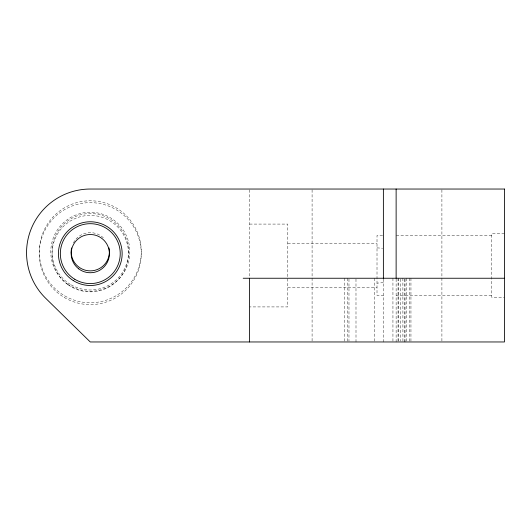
<?xml version="1.0" encoding="UTF-8"?>
<svg xmlns="http://www.w3.org/2000/svg" width="531" height="531" viewBox="0 0 531 531"><rect width="100%" height="100%" fill="white"/><g stroke="black" fill="none" stroke-linecap="round" stroke-linejoin="round"><path stroke-width="0.4" stroke-dasharray="2.65 1.99" d="M383.382 282.684L377.01 283.123M249.57 224.082L287.802 224.082L287.802 306.918L249.57 306.918M504.45 233.673L491.706 233.673L491.706 297.327L504.45 297.327M491.706 235.552L396.126 235.565M382.585 235.558L377.01 235.558L377.01 295.442L383.382 295.448M287.802 243.198L377.01 243.198M287.802 287.802L377.01 287.802M396.126 295.435L491.706 295.448M377.01 247.877L382.572 248.229M441.905 189.866L441.905 341.964M410.948 278.244L410.948 341.134M409.328 278.244L409.328 341.134M406.613 278.244L406.613 341.134M405.047 279.074L405.047 341.964M404.509 279.074L404.509 341.964M402.883 278.244L402.916 341.964M400.321 279.074L400.321 341.134M398.277 278.244L398.277 341.134M398.038 278.244L398.024 341.964M396.126 279.1L396.126 341.964M392.94 278.244L392.94 341.134M383.382 279.074L383.382 341.964M374.501 278.244L374.501 341.134M355.982 279.074L356.002 341.964M348.973 279.074L348.973 341.134M347.413 278.244L347.413 341.134M344.692 278.244L344.692 341.134M312.089 189.866L312.089 341.964M249.57 189.866L249.57 277.487M73.364 242.879A19.116 19.116 0 0 1 104.6 239.089M67.709 284.178A39.506 39.506 0 0 0 129.65 255.112A39.506 39.506 0 0 0 73.51 215.998A39.506 39.506 0 0 0 67.709 284.178M71.174 284.875A38.232 38.232 0 0 0 128.522 251.76A38.232 38.232 0 0 0 71.174 218.653A38.232 38.232 0 0 0 71.174 284.875M68.36 284.948A38.232 38.232 0 0 0 128.369 256.964A38.232 38.232 0 0 0 74.128 218.978A38.232 38.232 0 0 0 68.36 284.948M64.802 295.906A50.976 50.976 0 0 0 141.266 251.76A50.976 50.976 0 0 0 64.802 207.614A50.976 50.976 0 0 0 64.802 295.906M64.251 297.453A50.976 50.976 0 0 0 141.259 254.263A50.976 50.976 0 0 0 65.353 209.168A50.976 50.976 0 0 0 64.251 297.453"/><path stroke-width="0.8" d="M243.198 278.244L504.45 278.244M396.126 189.036L396.126 278.231M383.382 189.036L383.382 278.337M249.57 278.244L249.57 341.964M109.021 247.937A19.116 19.116 0 0 1 90.29 270.876A19.116 19.116 0 0 1 71.559 247.937M504.45 189.036L90.27 189.036A63.72 63.72 0 0 0 45.673 298.269L90.27 341.964L504.45 341.964L504.45 189.036M78.701 268.832A19.116 19.116 0 0 0 109.247 256.061A19.116 19.116 0 0 0 82.909 235.996A19.116 19.116 0 0 0 78.701 268.832M74.752 279.233A29.948 29.948 0 0 0 120.225 254.283A29.948 29.948 0 0 0 75.88 227.374A29.948 29.948 0 0 0 74.752 279.233M73.278 280.567A31.86 31.86 0 0 0 122.123 254.893A31.86 31.86 0 0 0 75.462 225.429A31.86 31.86 0 0 0 73.278 280.567"/></g></svg>
